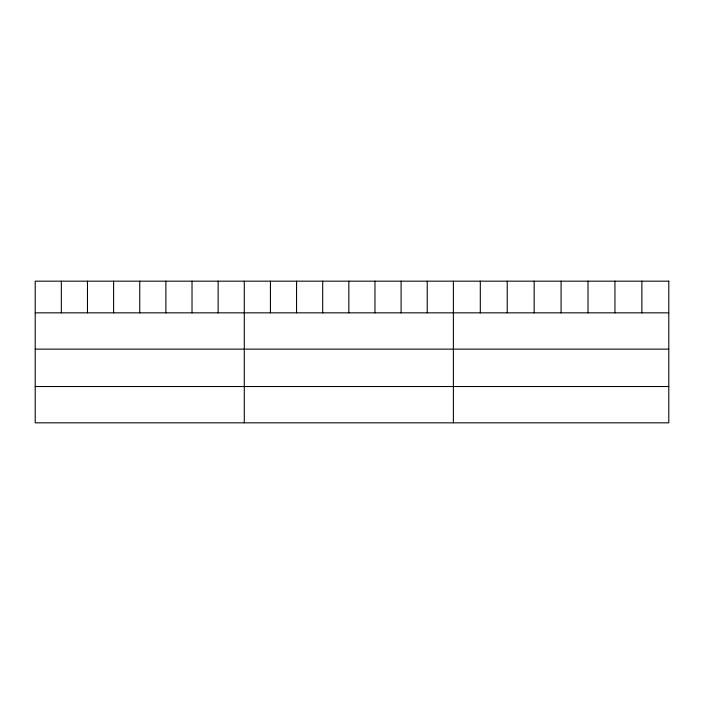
<?xml version="1.0" encoding="UTF-8"?>
<svg xmlns="http://www.w3.org/2000/svg" width="704" height="704" viewBox="0 0 704 704"><rect width="100%" height="100%" fill="white"/><g stroke="black" fill="none" stroke-linecap="round" stroke-linejoin="round"><path stroke-width="1.06" d="M35.2 312.84L668.8 312.84M35.2 349.14L668.8 349.14M35.2 386.531L668.8 386.531M641.872 281.169L641.872 312.84M614.944 281.169L614.944 312.84M588.016 281.169L588.016 312.84M561.088 281.169L561.088 312.84M534.16 281.169L534.16 312.84M507.232 281.169L507.232 312.84M480.304 281.169L480.304 312.84M453.376 281.169L453.376 422.831M427.24 281.169L427.24 312.84M401.104 281.169L401.104 312.84M374.968 281.169L374.968 312.84M348.832 281.169L348.832 312.84M322.696 281.169L322.696 312.84M296.56 281.169L296.56 312.84M270.424 281.169L270.424 312.84M244.288 281.169L244.288 422.831M218.152 281.169L218.152 312.84M192.016 281.169L192.016 312.84M165.88 281.169L165.88 312.84M139.744 281.169L139.744 312.84M113.608 281.169L113.608 312.84M87.472 281.169L87.472 312.84M61.336 281.169L61.336 312.84M668.8 281.169L35.2 281.169L35.2 422.831L668.8 422.831L668.8 281.169"/></g></svg>
